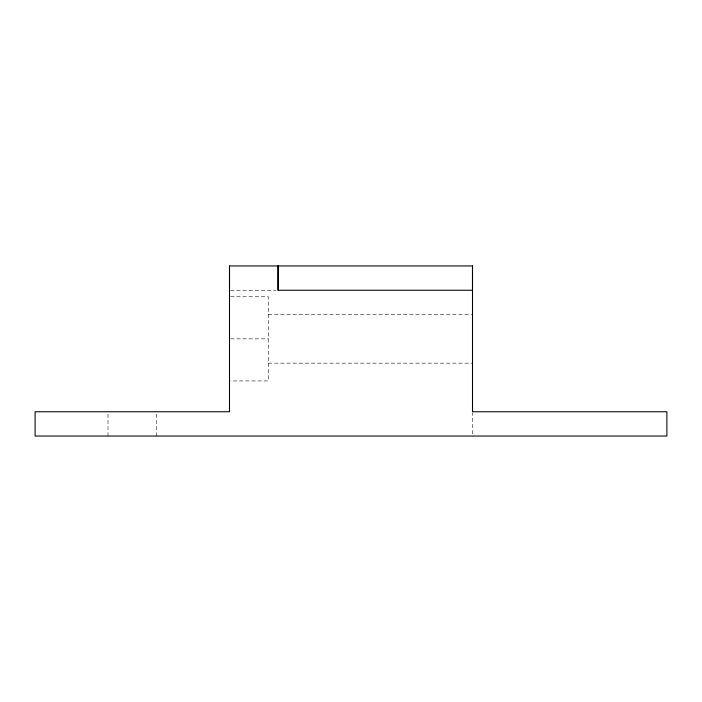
<?xml version="1.0" encoding="UTF-8"?>
<svg xmlns="http://www.w3.org/2000/svg" width="702" height="702" viewBox="0 0 702 702"><rect width="100%" height="100%" fill="white"/><g stroke="black" fill="none" stroke-linecap="round" stroke-linejoin="round"><path stroke-width="0.53" stroke-dasharray="3.51 2.63" d="M108.003 436.047L108.003 412.802M156.599 436.047L156.599 412.802M472.499 433.941L472.499 412.802M230.581 290.251L275.939 290.251M230.581 296.762L268.383 296.762L268.383 380.94L230.581 380.94M268.383 314.549L472.499 314.549M230.581 338.847L268.383 338.847M268.383 363.153L472.499 363.153"/><path stroke-width="1.05" d="M229.501 265.953L229.501 411.749L35.1 411.749L35.1 436.047L666.9 436.047L666.9 411.749L472.499 411.749L472.499 265.953L229.501 265.953L229.501 290.251M278.097 290.251L278.097 265.953L278.097 290.251L472.499 290.251L472.499 265.953"/></g></svg>
